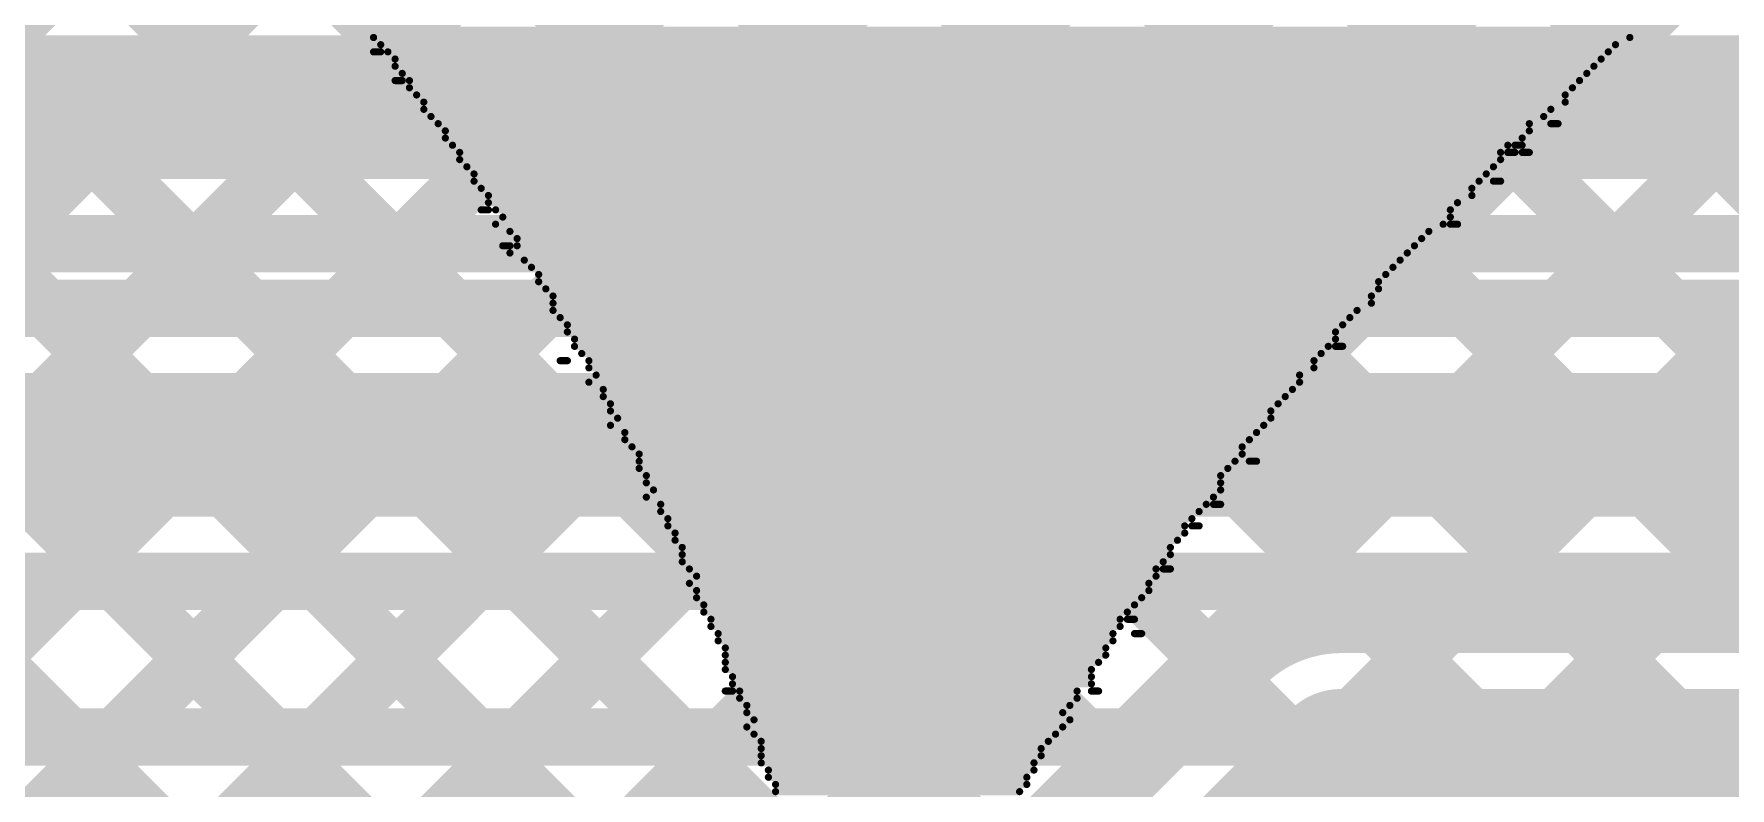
# Model space of a CAD drawing. Header units: millimetres. Extents: x -0.08 to 7.12, y -0.08 to 3.98.
# Drawn here: x 3.5949 to 3.8312, y 2.4042 to 2.5092 of the extents above; entities that cross this region are included whole.
import ezdxf

# ---------------------------------------------------------------- set-up
doc = ezdxf.new("R2010")
doc.units = ezdxf.units.MM
doc.header["$MEASUREMENT"] = 0
for name, color, linetype in [('BottomLayer', 5, 'Continuous'), ('BottomOverlay', 54, 'Continuous'), ('TopLayer', 1, 'Continuous')]:
    doc.layers.add(name, color=color, linetype=linetype)

msp = doc.modelspace()

# ---------------------------------------------------------------- linework, layer by layer
at = {"layer": 'BottomLayer', "const_width": 0.008}
for points in [[(3.41453, 2.59651), (3.59972, 2.41132)], [(3.44282, 2.59651), (3.628, 2.41132)], [(3.4711, 2.59651), (3.65629, 2.41132)], [(3.49315, 2.41132), (3.67834, 2.59651)], [(3.49938, 2.59651), (3.68457, 2.41132)], [(3.52143, 2.41132), (3.70662, 2.59651)], [(3.52767, 2.59651), (3.71286, 2.41132)], [(3.54972, 2.41132), (3.7349, 2.59651)], [(3.55595, 2.59651), (3.74114, 2.41132)], [(3.578, 2.41132), (3.76319, 2.59651)], [(3.58424, 2.59651), (3.76942, 2.41132)], [(3.60629, 2.41132), (3.79147, 2.59651)], [(3.61252, 2.59651), (3.79771, 2.41132)], [(3.63457, 2.41132), (3.81976, 2.59651)], [(3.64081, 2.59651), (3.82599, 2.41132)], [(3.66285, 2.41132), (3.84804, 2.59651)], [(3.66909, 2.59651), (3.85428, 2.41132)], [(3.69114, 2.41132), (3.87633, 2.59651)], [(3.69737, 2.59651), (3.88256, 2.41132)], [(3.71942, 2.41132), (3.90461, 2.59651)], [(3.72566, 2.59651), (3.91085, 2.41132)], [(3.74771, 2.41132), (3.93289, 2.59651)], [(3.77599, 2.41132), (3.96118, 2.59651)], [(3.80428, 2.41132), (3.98946, 2.59651)], [(3.83256, 2.41132), (4.01775, 2.59651)], [(3.45956, 2.41132), (4.59563, 2.41132)]]:
    msp.add_lwpolyline(points, dxfattribs=at)
at = {"layer": 'BottomLayer', "const_width": 0.004}
for points in [[(3.59772, 2.41132, 1), (3.60172, 2.41132, 1)], [(3.60429, 2.41132, 1), (3.60829, 2.41132, 1)], [(3.626, 2.41132, 1), (3.63, 2.41132, 1)], [(3.63257, 2.41132, 1), (3.63657, 2.41132, 1)], [(3.65429, 2.41132, 1), (3.65829, 2.41132, 1)], [(3.66085, 2.41132, 1), (3.66485, 2.41132, 1)], [(3.68257, 2.41132, 1), (3.68657, 2.41132, 1)], [(3.68914, 2.41132, 1), (3.69314, 2.41132, 1)], [(3.71086, 2.41132, 1), (3.71486, 2.41132, 1)], [(3.71742, 2.41132, 1), (3.72142, 2.41132, 1)], [(3.73914, 2.41132, 1), (3.74314, 2.41132, 1)], [(3.74571, 2.41132, 1), (3.74971, 2.41132, 1)], [(3.76742, 2.41132, 1), (3.77142, 2.41132, 1)], [(3.77399, 2.41132, 1), (3.77799, 2.41132, 1)], [(3.79571, 2.41132, 1), (3.79971, 2.41132, 1)], [(3.80228, 2.41132, 1), (3.80628, 2.41132, 1)], [(3.82399, 2.41132, 1), (3.82799, 2.41132, 1)], [(3.83056, 2.41132, 1), (3.83456, 2.41132, 1)]]:
    msp.add_lwpolyline(points, format="xyb", close=True, dxfattribs=at)
at = {"layer": 'BottomOverlay', "const_width": 0.001}
for points in [[(3.64124, 2.50971), (3.81824, 2.50971)], [(3.64224, 2.50871), (3.81724, 2.50871)], [(3.64224, 2.50671), (3.64324, 2.50671)], [(3.64324, 2.50771), (3.81524, 2.50771)], [(3.64424, 2.50671), (3.81424, 2.50671)], [(3.64524, 2.50571), (3.81324, 2.50571)], [(3.64524, 2.50471), (3.81224, 2.50471)], [(3.64524, 2.50271), (3.64624, 2.50271)], [(3.64624, 2.50371), (3.81124, 2.50371)], [(3.64724, 2.50271), (3.81024, 2.50271)], [(3.64724, 2.50171), (3.80924, 2.50171)], [(3.64824, 2.50071), (3.80824, 2.50071)], [(3.64924, 2.49971), (3.80824, 2.49971)], [(3.64924, 2.49871), (3.80624, 2.49871)], [(3.65024, 2.49771), (3.80524, 2.49771)], [(3.65124, 2.49671), (3.80324, 2.49671)], [(3.65224, 2.49571), (3.80324, 2.49571)], [(3.65224, 2.49471), (3.80224, 2.49471)], [(3.80624, 2.49671), (3.80724, 2.49671)], [(3.65324, 2.49371), (3.80024, 2.49371)], [(3.65424, 2.49271), (3.79924, 2.49271)], [(3.80024, 2.49271), (3.80124, 2.49271)], [(3.80124, 2.49371), (3.80224, 2.49371)], [(3.80224, 2.49271), (3.80324, 2.49271)], [(3.65424, 2.49171), (3.79924, 2.49171)], [(3.65524, 2.49071), (3.79824, 2.49071)], [(3.65624, 2.48971), (3.79724, 2.48971)], [(3.65624, 2.48871), (3.79624, 2.48871)], [(3.65724, 2.48771), (3.79524, 2.48771)], [(3.79824, 2.48871), (3.79924, 2.48871)], [(3.65824, 2.48671), (3.79524, 2.48671)], [(3.65824, 2.48571), (3.79324, 2.48571)], [(3.65724, 2.48471), (3.65824, 2.48471)], [(3.65924, 2.48471), (3.79224, 2.48471)], [(3.66024, 2.48371), (3.79224, 2.48371)], [(3.65924, 2.48271), (3.79124, 2.48271)], [(3.66124, 2.48171), (3.78924, 2.48171)], [(3.66224, 2.48071), (3.78824, 2.48071)], [(3.79224, 2.48271), (3.79324, 2.48271)], [(3.66024, 2.47971), (3.66124, 2.47971)], [(3.66124, 2.47871), (3.78624, 2.47871)], [(3.66224, 2.47971), (3.78724, 2.47971)], [(3.66324, 2.47771), (3.78524, 2.47771)], [(3.66424, 2.47671), (3.78424, 2.47671)], [(3.66524, 2.47571), (3.78324, 2.47571)], [(3.66524, 2.47471), (3.78224, 2.47471)], [(3.66624, 2.47371), (3.78224, 2.47371)], [(3.66724, 2.47271), (3.78124, 2.47271)], [(3.66724, 2.47171), (3.78124, 2.47171)], [(3.66724, 2.47071), (3.77924, 2.47071)], [(3.66824, 2.46971), (3.77824, 2.46971)], [(3.66924, 2.46871), (3.77724, 2.46871)], [(3.66924, 2.46771), (3.77624, 2.46771)], [(3.67024, 2.46671), (3.77624, 2.46671)], [(3.67024, 2.46571), (3.77524, 2.46571)], [(3.67124, 2.46471), (3.77424, 2.46471)], [(3.77624, 2.46571), (3.77724, 2.46571)], [(3.66824, 2.46371), (3.66924, 2.46371)], [(3.67224, 2.46371), (3.77324, 2.46371)], [(3.67224, 2.46271), (3.77324, 2.46271)], [(3.67324, 2.46171), (3.77124, 2.46171)], [(3.67224, 2.46071), (3.77124, 2.46071)], [(3.67424, 2.45971), (3.77024, 2.45971)], [(3.67424, 2.45871), (3.76924, 2.45871)], [(3.67524, 2.45771), (3.76824, 2.45771)], [(3.67524, 2.45671), (3.76724, 2.45671)], [(3.67524, 2.45471), (3.76624, 2.45471)], [(3.67624, 2.45571), (3.76724, 2.45571)], [(3.67724, 2.45371), (3.76524, 2.45371)], [(3.67724, 2.45271), (3.76424, 2.45271)], [(3.67824, 2.45171), (3.76324, 2.45171)], [(3.67924, 2.45071), (3.76324, 2.45071)], [(3.67924, 2.44971), (3.76224, 2.44971)], [(3.76424, 2.44971), (3.76524, 2.44971)], [(3.67924, 2.44871), (3.76124, 2.44871)], [(3.68024, 2.44771), (3.76024, 2.44771)], [(3.68024, 2.44671), (3.76024, 2.44671)], [(3.68124, 2.44571), (3.76024, 2.44571)], [(3.68024, 2.44471), (3.75924, 2.44471)], [(3.68224, 2.44371), (3.75824, 2.44371)], [(3.68224, 2.44271), (3.75724, 2.44271)], [(3.75924, 2.44371), (3.76024, 2.44371)], [(3.68324, 2.44171), (3.75624, 2.44171)], [(3.68324, 2.44071), (3.75524, 2.44071)], [(3.75624, 2.44071), (3.75724, 2.44071)], [(3.68424, 2.43971), (3.75524, 2.43971)], [(3.68424, 2.43871), (3.75424, 2.43871)], [(3.68524, 2.43771), (3.75324, 2.43771)], [(3.68524, 2.43671), (3.75324, 2.43671)], [(3.68524, 2.43571), (3.75224, 2.43571)], [(3.68624, 2.43471), (3.75124, 2.43471)], [(3.68724, 2.43371), (3.75124, 2.43371)], [(3.75224, 2.43471), (3.75324, 2.43471)], [(3.68624, 2.43271), (3.75024, 2.43271)], [(3.68724, 2.43171), (3.75024, 2.43171)], [(3.68724, 2.43071), (3.74924, 2.43071)], [(3.68824, 2.42971), (3.74824, 2.42971)], [(3.68824, 2.42871), (3.74724, 2.42871)], [(3.68924, 2.42771), (3.74624, 2.42771)], [(3.68924, 2.42671), (3.74624, 2.42671)], [(3.74724, 2.42771), (3.74824, 2.42771)], [(3.69024, 2.42571), (3.74524, 2.42571)], [(3.69024, 2.42471), (3.74524, 2.42471)], [(3.69124, 2.42371), (3.74424, 2.42371)], [(3.74824, 2.42571), (3.74924, 2.42571)], [(3.69124, 2.42271), (3.74424, 2.42271)], [(3.69124, 2.42171), (3.74324, 2.42171)], [(3.69124, 2.42071), (3.74224, 2.42071)], [(3.69224, 2.41971), (3.74224, 2.41971)], [(3.69124, 2.41771), (3.69224, 2.41771)], [(3.69224, 2.41871), (3.74224, 2.41871)], [(3.69324, 2.41771), (3.74024, 2.41771)], [(3.69324, 2.41671), (3.74024, 2.41671)], [(3.74224, 2.41771), (3.74324, 2.41771)], [(3.69424, 2.41571), (3.73924, 2.41571)], [(3.69424, 2.41471), (3.73824, 2.41471)], [(3.69424, 2.41271), (3.73824, 2.41271)], [(3.69524, 2.41371), (3.73924, 2.41371)], [(3.69524, 2.41171), (3.73724, 2.41171)], [(3.69624, 2.41071), (3.73624, 2.41071)], [(3.69624, 2.40971), (3.73524, 2.40971)], [(3.69624, 2.40871), (3.73524, 2.40871)], [(3.69624, 2.40771), (3.73424, 2.40771)], [(3.69724, 2.40671), (3.73424, 2.40671)], [(3.69724, 2.40571), (3.73324, 2.40571)], [(3.69824, 2.40471), (3.73324, 2.40471)], [(3.69824, 2.40371), (3.73224, 2.40371)]]:
    msp.add_lwpolyline(points, dxfattribs=at)
at = {"layer": 'BottomOverlay', "const_width": 0.0005}
for points in [[(3.64199, 2.50871, 1), (3.64249, 2.50871, 1)], [(3.64199, 2.50671, 1), (3.64249, 2.50671, 1)], [(3.64299, 2.50771, 1), (3.64349, 2.50771, 1)], [(3.64299, 2.50671, 1), (3.64349, 2.50671, 1)], [(3.64399, 2.50671, 1), (3.64449, 2.50671, 1)], [(3.81399, 2.50671, 1), (3.81449, 2.50671, 1)], [(3.81499, 2.50771, 1), (3.81549, 2.50771, 1)], [(3.81699, 2.50871, 1), (3.81749, 2.50871, 1)], [(3.64499, 2.50571, 1), (3.64549, 2.50571, 1)], [(3.64499, 2.50471, 1), (3.64549, 2.50471, 1)], [(3.81199, 2.50471, 1), (3.81249, 2.50471, 1)], [(3.81299, 2.50571, 1), (3.81349, 2.50571, 1)], [(3.64499, 2.50271, 1), (3.64549, 2.50271, 1)], [(3.64599, 2.50371, 1), (3.64649, 2.50371, 1)], [(3.64599, 2.50271, 1), (3.64649, 2.50271, 1)], [(3.64699, 2.50271, 1), (3.64749, 2.50271, 1)], [(3.64699, 2.50171, 1), (3.64749, 2.50171, 1)], [(3.80899, 2.50171, 1), (3.80949, 2.50171, 1)], [(3.80999, 2.50271, 1), (3.81049, 2.50271, 1)], [(3.81099, 2.50371, 1), (3.81149, 2.50371, 1)], [(3.64799, 2.50071, 1), (3.64849, 2.50071, 1)], [(3.64899, 2.49971, 1), (3.64949, 2.49971, 1)], [(3.80799, 2.50071, 1), (3.80849, 2.50071, 1)], [(3.80799, 2.49971, 1), (3.80849, 2.49971, 1)], [(3.64899, 2.49871, 1), (3.64949, 2.49871, 1)], [(3.64999, 2.49771, 1), (3.65049, 2.49771, 1)], [(3.80499, 2.49771, 1), (3.80549, 2.49771, 1)], [(3.80599, 2.49871, 1), (3.80649, 2.49871, 1)], [(3.65099, 2.49671, 1), (3.65149, 2.49671, 1)], [(3.65199, 2.49571, 1), (3.65249, 2.49571, 1)], [(3.65199, 2.49471, 1), (3.65249, 2.49471, 1)], [(3.80199, 2.49471, 1), (3.80249, 2.49471, 1)], [(3.80299, 2.49671, 1), (3.80349, 2.49671, 1)], [(3.80299, 2.49571, 1), (3.80349, 2.49571, 1)], [(3.80599, 2.49671, 1), (3.80649, 2.49671, 1)], [(3.80699, 2.49671, 1), (3.80749, 2.49671, 1)], [(3.65299, 2.49371, 1), (3.65349, 2.49371, 1)], [(3.65399, 2.49271, 1), (3.65449, 2.49271, 1)], [(3.79899, 2.49271, 1), (3.79949, 2.49271, 1)], [(3.79999, 2.49371, 1), (3.80049, 2.49371, 1)], [(3.79999, 2.49271, 1), (3.80049, 2.49271, 1)], [(3.80099, 2.49371, 1), (3.80149, 2.49371, 1)], [(3.80099, 2.49271, 1), (3.80149, 2.49271, 1)], [(3.80199, 2.49371, 1), (3.80249, 2.49371, 1)], [(3.80199, 2.49271, 1), (3.80249, 2.49271, 1)], [(3.80299, 2.49271, 1), (3.80349, 2.49271, 1)], [(3.65399, 2.49171, 1), (3.65449, 2.49171, 1)], [(3.65499, 2.49071, 1), (3.65549, 2.49071, 1)], [(3.79799, 2.49071, 1), (3.79849, 2.49071, 1)], [(3.79899, 2.49171, 1), (3.79949, 2.49171, 1)], [(3.65599, 2.48971, 1), (3.65649, 2.48971, 1)], [(3.65599, 2.48871, 1), (3.65649, 2.48871, 1)], [(3.65699, 2.48771, 1), (3.65749, 2.48771, 1)], [(3.79499, 2.48771, 1), (3.79549, 2.48771, 1)], [(3.79599, 2.48871, 1), (3.79649, 2.48871, 1)], [(3.79699, 2.48971, 1), (3.79749, 2.48971, 1)], [(3.79799, 2.48871, 1), (3.79849, 2.48871, 1)], [(3.79899, 2.48871, 1), (3.79949, 2.48871, 1)], [(3.65799, 2.48671, 1), (3.65849, 2.48671, 1)], [(3.65799, 2.48571, 1), (3.65849, 2.48571, 1)], [(3.79299, 2.48571, 1), (3.79349, 2.48571, 1)], [(3.79499, 2.48671, 1), (3.79549, 2.48671, 1)], [(3.65699, 2.48471, 1), (3.65749, 2.48471, 1)], [(3.65799, 2.48471, 1), (3.65849, 2.48471, 1)], [(3.65899, 2.48471, 1), (3.65949, 2.48471, 1)], [(3.65999, 2.48371, 1), (3.66049, 2.48371, 1)], [(3.79199, 2.48471, 1), (3.79249, 2.48471, 1)], [(3.79199, 2.48371, 1), (3.79249, 2.48371, 1)], [(3.65899, 2.48271, 1), (3.65949, 2.48271, 1)], [(3.66099, 2.48171, 1), (3.66149, 2.48171, 1)], [(3.66199, 2.48071, 1), (3.66249, 2.48071, 1)], [(3.78799, 2.48071, 1), (3.78849, 2.48071, 1)], [(3.78899, 2.48171, 1), (3.78949, 2.48171, 1)], [(3.79099, 2.48271, 1), (3.79149, 2.48271, 1)], [(3.79199, 2.48271, 1), (3.79249, 2.48271, 1)], [(3.79299, 2.48271, 1), (3.79349, 2.48271, 1)], [(3.65999, 2.47971, 1), (3.66049, 2.47971, 1)], [(3.66099, 2.47971, 1), (3.66149, 2.47971, 1)], [(3.66099, 2.47871, 1), (3.66149, 2.47871, 1)], [(3.66199, 2.47971, 1), (3.66249, 2.47971, 1)], [(3.78599, 2.47871, 1), (3.78649, 2.47871, 1)], [(3.78699, 2.47971, 1), (3.78749, 2.47971, 1)], [(3.66299, 2.47771, 1), (3.66349, 2.47771, 1)], [(3.66399, 2.47671, 1), (3.66449, 2.47671, 1)], [(3.66499, 2.47571, 1), (3.66549, 2.47571, 1)], [(3.78299, 2.47571, 1), (3.78349, 2.47571, 1)], [(3.78399, 2.47671, 1), (3.78449, 2.47671, 1)], [(3.78499, 2.47771, 1), (3.78549, 2.47771, 1)], [(3.66499, 2.47471, 1), (3.66549, 2.47471, 1)], [(3.66599, 2.47371, 1), (3.66649, 2.47371, 1)], [(3.78199, 2.47471, 1), (3.78249, 2.47471, 1)], [(3.78199, 2.47371, 1), (3.78249, 2.47371, 1)], [(3.66699, 2.47271, 1), (3.66749, 2.47271, 1)], [(3.66699, 2.47171, 1), (3.66749, 2.47171, 1)], [(3.78099, 2.47271, 1), (3.78149, 2.47271, 1)], [(3.78099, 2.47171, 1), (3.78149, 2.47171, 1)], [(3.66699, 2.47071, 1), (3.66749, 2.47071, 1)], [(3.66799, 2.46971, 1), (3.66849, 2.46971, 1)], [(3.66899, 2.46871, 1), (3.66949, 2.46871, 1)], [(3.77699, 2.46871, 1), (3.77749, 2.46871, 1)], [(3.77799, 2.46971, 1), (3.77849, 2.46971, 1)], [(3.77899, 2.47071, 1), (3.77949, 2.47071, 1)], [(3.66899, 2.46771, 1), (3.66949, 2.46771, 1)], [(3.66999, 2.46671, 1), (3.67049, 2.46671, 1)], [(3.77599, 2.46771, 1), (3.77649, 2.46771, 1)], [(3.77599, 2.46671, 1), (3.77649, 2.46671, 1)], [(3.66999, 2.46571, 1), (3.67049, 2.46571, 1)], [(3.67099, 2.46471, 1), (3.67149, 2.46471, 1)], [(3.77399, 2.46471, 1), (3.77449, 2.46471, 1)], [(3.77499, 2.46571, 1), (3.77549, 2.46571, 1)], [(3.77599, 2.46571, 1), (3.77649, 2.46571, 1)], [(3.77699, 2.46571, 1), (3.77749, 2.46571, 1)], [(3.66799, 2.46371, 1), (3.66849, 2.46371, 1)], [(3.66899, 2.46371, 1), (3.66949, 2.46371, 1)], [(3.67199, 2.46371, 1), (3.67249, 2.46371, 1)], [(3.67199, 2.46271, 1), (3.67249, 2.46271, 1)], [(3.67299, 2.46171, 1), (3.67349, 2.46171, 1)], [(3.77099, 2.46171, 1), (3.77149, 2.46171, 1)], [(3.77299, 2.46371, 1), (3.77349, 2.46371, 1)], [(3.77299, 2.46271, 1), (3.77349, 2.46271, 1)], [(3.67199, 2.46071, 1), (3.67249, 2.46071, 1)], [(3.67399, 2.45971, 1), (3.67449, 2.45971, 1)], [(3.76999, 2.45971, 1), (3.77049, 2.45971, 1)], [(3.77099, 2.46071, 1), (3.77149, 2.46071, 1)], [(3.67399, 2.45871, 1), (3.67449, 2.45871, 1)], [(3.67499, 2.45771, 1), (3.67549, 2.45771, 1)], [(3.76799, 2.45771, 1), (3.76849, 2.45771, 1)], [(3.76899, 2.45871, 1), (3.76949, 2.45871, 1)], [(3.67499, 2.45671, 1), (3.67549, 2.45671, 1)], [(3.67499, 2.45471, 1), (3.67549, 2.45471, 1)], [(3.67599, 2.45571, 1), (3.67649, 2.45571, 1)], [(3.76599, 2.45471, 1), (3.76649, 2.45471, 1)], [(3.76699, 2.45671, 1), (3.76749, 2.45671, 1)], [(3.76699, 2.45571, 1), (3.76749, 2.45571, 1)], [(3.67699, 2.45371, 1), (3.67749, 2.45371, 1)], [(3.67699, 2.45271, 1), (3.67749, 2.45271, 1)], [(3.76399, 2.45271, 1), (3.76449, 2.45271, 1)], [(3.76499, 2.45371, 1), (3.76549, 2.45371, 1)], [(3.67799, 2.45171, 1), (3.67849, 2.45171, 1)], [(3.67899, 2.45071, 1), (3.67949, 2.45071, 1)], [(3.67899, 2.44971, 1), (3.67949, 2.44971, 1)], [(3.76199, 2.44971, 1), (3.76249, 2.44971, 1)], [(3.76299, 2.45171, 1), (3.76349, 2.45171, 1)], [(3.76299, 2.45071, 1), (3.76349, 2.45071, 1)], [(3.76399, 2.44971, 1), (3.76449, 2.44971, 1)], [(3.76499, 2.44971, 1), (3.76549, 2.44971, 1)], [(3.67899, 2.44871, 1), (3.67949, 2.44871, 1)], [(3.67999, 2.44771, 1), (3.68049, 2.44771, 1)], [(3.75999, 2.44771, 1), (3.76049, 2.44771, 1)], [(3.76099, 2.44871, 1), (3.76149, 2.44871, 1)], [(3.67999, 2.44671, 1), (3.68049, 2.44671, 1)], [(3.68099, 2.44571, 1), (3.68149, 2.44571, 1)], [(3.75999, 2.44671, 1), (3.76049, 2.44671, 1)], [(3.75999, 2.44571, 1), (3.76049, 2.44571, 1)], [(3.67999, 2.44471, 1), (3.68049, 2.44471, 1)], [(3.68199, 2.44371, 1), (3.68249, 2.44371, 1)], [(3.68199, 2.44271, 1), (3.68249, 2.44271, 1)], [(3.75699, 2.44271, 1), (3.75749, 2.44271, 1)], [(3.75799, 2.44371, 1), (3.75849, 2.44371, 1)], [(3.75899, 2.44471, 1), (3.75949, 2.44471, 1)], [(3.75899, 2.44371, 1), (3.75949, 2.44371, 1)], [(3.75999, 2.44371, 1), (3.76049, 2.44371, 1)], [(3.68299, 2.44171, 1), (3.68349, 2.44171, 1)], [(3.68299, 2.44071, 1), (3.68349, 2.44071, 1)], [(3.75499, 2.44071, 1), (3.75549, 2.44071, 1)], [(3.75599, 2.44171, 1), (3.75649, 2.44171, 1)], [(3.75599, 2.44071, 1), (3.75649, 2.44071, 1)], [(3.75699, 2.44071, 1), (3.75749, 2.44071, 1)], [(3.68399, 2.43971, 1), (3.68449, 2.43971, 1)], [(3.68399, 2.43871, 1), (3.68449, 2.43871, 1)], [(3.75399, 2.43871, 1), (3.75449, 2.43871, 1)], [(3.75499, 2.43971, 1), (3.75549, 2.43971, 1)], [(3.68499, 2.43771, 1), (3.68549, 2.43771, 1)], [(3.68499, 2.43671, 1), (3.68549, 2.43671, 1)], [(3.68499, 2.43571, 1), (3.68549, 2.43571, 1)], [(3.75199, 2.43571, 1), (3.75249, 2.43571, 1)], [(3.75299, 2.43771, 1), (3.75349, 2.43771, 1)], [(3.75299, 2.43671, 1), (3.75349, 2.43671, 1)], [(3.68599, 2.43471, 1), (3.68649, 2.43471, 1)], [(3.68699, 2.43371, 1), (3.68749, 2.43371, 1)], [(3.75099, 2.43471, 1), (3.75149, 2.43471, 1)], [(3.75099, 2.43371, 1), (3.75149, 2.43371, 1)], [(3.75199, 2.43471, 1), (3.75249, 2.43471, 1)], [(3.75299, 2.43471, 1), (3.75349, 2.43471, 1)], [(3.68599, 2.43271, 1), (3.68649, 2.43271, 1)], [(3.68699, 2.43171, 1), (3.68749, 2.43171, 1)], [(3.74999, 2.43271, 1), (3.75049, 2.43271, 1)], [(3.74999, 2.43171, 1), (3.75049, 2.43171, 1)], [(3.68699, 2.43071, 1), (3.68749, 2.43071, 1)], [(3.68799, 2.42971, 1), (3.68849, 2.42971, 1)], [(3.68799, 2.42871, 1), (3.68849, 2.42871, 1)], [(3.74699, 2.42871, 1), (3.74749, 2.42871, 1)], [(3.74799, 2.42971, 1), (3.74849, 2.42971, 1)], [(3.74899, 2.43071, 1), (3.74949, 2.43071, 1)], [(3.68899, 2.42771, 1), (3.68949, 2.42771, 1)], [(3.68899, 2.42671, 1), (3.68949, 2.42671, 1)], [(3.74599, 2.42771, 1), (3.74649, 2.42771, 1)], [(3.74599, 2.42671, 1), (3.74649, 2.42671, 1)], [(3.74699, 2.42771, 1), (3.74749, 2.42771, 1)], [(3.74799, 2.42771, 1), (3.74849, 2.42771, 1)], [(3.68999, 2.42571, 1), (3.69049, 2.42571, 1)], [(3.68999, 2.42471, 1), (3.69049, 2.42471, 1)], [(3.69099, 2.42371, 1), (3.69149, 2.42371, 1)], [(3.74399, 2.42371, 1), (3.74449, 2.42371, 1)], [(3.74499, 2.42571, 1), (3.74549, 2.42571, 1)], [(3.74499, 2.42471, 1), (3.74549, 2.42471, 1)], [(3.74799, 2.42571, 1), (3.74849, 2.42571, 1)], [(3.74899, 2.42571, 1), (3.74949, 2.42571, 1)], [(3.69099, 2.42271, 1), (3.69149, 2.42271, 1)], [(3.69099, 2.42171, 1), (3.69149, 2.42171, 1)], [(3.74299, 2.42171, 1), (3.74349, 2.42171, 1)], [(3.74399, 2.42271, 1), (3.74449, 2.42271, 1)], [(3.69099, 2.42071, 1), (3.69149, 2.42071, 1)], [(3.69199, 2.41971, 1), (3.69249, 2.41971, 1)], [(3.74199, 2.42071, 1), (3.74249, 2.42071, 1)], [(3.74199, 2.41971, 1), (3.74249, 2.41971, 1)], [(3.69099, 2.41771, 1), (3.69149, 2.41771, 1)], [(3.69199, 2.41871, 1), (3.69249, 2.41871, 1)], [(3.69199, 2.41771, 1), (3.69249, 2.41771, 1)], [(3.69299, 2.41771, 1), (3.69349, 2.41771, 1)], [(3.69299, 2.41671, 1), (3.69349, 2.41671, 1)], [(3.73999, 2.41771, 1), (3.74049, 2.41771, 1)], [(3.73999, 2.41671, 1), (3.74049, 2.41671, 1)], [(3.74199, 2.41871, 1), (3.74249, 2.41871, 1)], [(3.74199, 2.41771, 1), (3.74249, 2.41771, 1)], [(3.74299, 2.41771, 1), (3.74349, 2.41771, 1)], [(3.69399, 2.41571, 1), (3.69449, 2.41571, 1)], [(3.69399, 2.41471, 1), (3.69449, 2.41471, 1)], [(3.73799, 2.41471, 1), (3.73849, 2.41471, 1)], [(3.73899, 2.41571, 1), (3.73949, 2.41571, 1)], [(3.69399, 2.41271, 1), (3.69449, 2.41271, 1)], [(3.69499, 2.41371, 1), (3.69549, 2.41371, 1)], [(3.73799, 2.41271, 1), (3.73849, 2.41271, 1)], [(3.73899, 2.41371, 1), (3.73949, 2.41371, 1)], [(3.69499, 2.41171, 1), (3.69549, 2.41171, 1)], [(3.69599, 2.41071, 1), (3.69649, 2.41071, 1)], [(3.69599, 2.40971, 1), (3.69649, 2.40971, 1)], [(3.73499, 2.40971, 1), (3.73549, 2.40971, 1)], [(3.73599, 2.41071, 1), (3.73649, 2.41071, 1)], [(3.73699, 2.41171, 1), (3.73749, 2.41171, 1)], [(3.69599, 2.40871, 1), (3.69649, 2.40871, 1)], [(3.69599, 2.40771, 1), (3.69649, 2.40771, 1)], [(3.73399, 2.40771, 1), (3.73449, 2.40771, 1)], [(3.73499, 2.40871, 1), (3.73549, 2.40871, 1)], [(3.69699, 2.40671, 1), (3.69749, 2.40671, 1)], [(3.69699, 2.40571, 1), (3.69749, 2.40571, 1)], [(3.73299, 2.40571, 1), (3.73349, 2.40571, 1)], [(3.73399, 2.40671, 1), (3.73449, 2.40671, 1)], [(3.69799, 2.40471, 1), (3.69849, 2.40471, 1)], [(3.69799, 2.40371, 1), (3.69849, 2.40371, 1)], [(3.73199, 2.40371, 1), (3.73249, 2.40371, 1)], [(3.73299, 2.40471, 1), (3.73349, 2.40471, 1)]]:
    msp.add_lwpolyline(points, format="xyb", close=True, dxfattribs=at)
at = {"layer": 'TopLayer'}
for points, const_width in [([(2.588, 2.499), (4.087, 2.499)], 0.02), ([(2.59587, 2.48), (4.087, 2.48)], 0.008), ([(3.58761, 2.48), (3.59661, 2.471)], 0.008), ([(3.6094, 2.471), (3.6184, 2.48)], 0.008), ([(3.61589, 2.48), (3.62489, 2.471)], 0.008), ([(3.63768, 2.471), (3.64668, 2.48)], 0.008), ([(3.64417, 2.48), (3.65317, 2.471)], 0.008), ([(3.66597, 2.471), (3.67497, 2.48)], 0.008), ([(3.67246, 2.48), (3.68146, 2.471)], 0.008), ([(3.69425, 2.471), (3.70325, 2.48)], 0.008), ([(3.70074, 2.48), (3.70974, 2.471)], 0.008), ([(3.72254, 2.471), (3.73154, 2.48)], 0.008), ([(3.72903, 2.48), (3.73803, 2.471)], 0.008), ([(3.75082, 2.471), (3.75982, 2.48)], 0.008), ([(3.75731, 2.48), (3.76631, 2.471)], 0.008), ([(3.7791, 2.471), (3.7881, 2.48)], 0.008), ([(3.7856, 2.48), (3.7946, 2.471)], 0.008), ([(3.80739, 2.471), (3.81639, 2.48)], 0.008), ([(3.81388, 2.48), (3.82288, 2.471)], 0.008), ([(3.185, 2.471), (4.08036, 2.471)], 0.008), ([(3.185, 2.452), (4.08823, 2.452)], 0.02), ([(3.19287, 2.433), (4.08823, 2.433)], 0.008), ([(3.4404, 2.27372), (3.59968, 2.433)], 0.008), ([(3.44852, 2.25356), (3.62797, 2.433)], 0.008), ([(3.46986, 2.24661), (3.65625, 2.433)], 0.008), ([(3.48004, 2.20022), (3.71282, 2.433)], 0.008), ([(3.48601, 2.23447), (3.68454, 2.433)], 0.008), ([(3.48626, 2.14987), (3.76939, 2.433)], 0.008), ([(3.48723, 2.17913), (3.7411, 2.433)], 0.008), ([(3.57804, 2.433), (3.67658, 2.33445)], 0.008), ([(3.60632, 2.433), (3.69073, 2.3486)], 0.008), ([(3.63461, 2.433), (3.70487, 2.36274)], 0.008), ([(3.66289, 2.433), (3.71901, 2.37688)], 0.008), ([(3.69117, 2.433), (3.73315, 2.39102)], 0.008), ([(3.71946, 2.433), (3.74729, 2.40516)], 0.008), ([(3.74774, 2.433), (3.76144, 2.41931)], 0.008), ([(3.77603, 2.433), (3.78203, 2.427)], 0.008), ([(3.79167, 2.427), (3.79767, 2.433)], 0.008), ([(3.80431, 2.433), (3.81031, 2.427)], 0.008), ([(3.81996, 2.427), (3.82596, 2.433)], 0.008), ([(3.8326, 2.433), (3.8386, 2.427)], 0.008), ([(3.777, 2.427), (4.08713, 2.427)], 0.008), ([(3.59859, 2.25646), (3.76354, 2.42141)], 0.008), ([(3.612, 2.243), (3.777, 2.408)], 0.02), ([(3.777, 2.408), (4.095, 2.408)], 0.02)]:
    msp.add_lwpolyline(points, dxfattribs=dict(at, const_width=const_width))
for points, const_width in [([(3.61389, 2.48, 1), (3.61789, 2.48, 1)], 0.004), ([(3.6164, 2.48, 1), (3.6204, 2.48, 1)], 0.004), ([(3.64217, 2.48, 1), (3.64617, 2.48, 1)], 0.004), ([(3.64468, 2.48, 1), (3.64868, 2.48, 1)], 0.004), ([(3.67046, 2.48, 1), (3.67446, 2.48, 1)], 0.004), ([(3.67297, 2.48, 1), (3.67697, 2.48, 1)], 0.004), ([(3.69874, 2.48, 1), (3.70274, 2.48, 1)], 0.004), ([(3.70125, 2.48, 1), (3.70525, 2.48, 1)], 0.004), ([(3.72703, 2.48, 1), (3.73103, 2.48, 1)], 0.004), ([(3.72954, 2.48, 1), (3.73354, 2.48, 1)], 0.004), ([(3.75531, 2.48, 1), (3.75931, 2.48, 1)], 0.004), ([(3.75782, 2.48, 1), (3.76182, 2.48, 1)], 0.004), ([(3.7836, 2.48, 1), (3.7876, 2.48, 1)], 0.004), ([(3.7861, 2.48, 1), (3.7901, 2.48, 1)], 0.004), ([(3.81188, 2.48, 1), (3.81588, 2.48, 1)], 0.004), ([(3.81439, 2.48, 1), (3.81839, 2.48, 1)], 0.004), ([(3.59461, 2.471, 1), (3.59861, 2.471, 1)], 0.004), ([(3.6074, 2.471, 1), (3.6114, 2.471, 1)], 0.004), ([(3.62289, 2.471, 1), (3.62689, 2.471, 1)], 0.004), ([(3.63568, 2.471, 1), (3.63968, 2.471, 1)], 0.004), ([(3.65117, 2.471, 1), (3.65517, 2.471, 1)], 0.004), ([(3.66397, 2.471, 1), (3.66797, 2.471, 1)], 0.004), ([(3.67946, 2.471, 1), (3.68346, 2.471, 1)], 0.004), ([(3.69225, 2.471, 1), (3.69625, 2.471, 1)], 0.004), ([(3.70774, 2.471, 1), (3.71174, 2.471, 1)], 0.004), ([(3.72054, 2.471, 1), (3.72454, 2.471, 1)], 0.004), ([(3.73603, 2.471, 1), (3.74003, 2.471, 1)], 0.004), ([(3.74882, 2.471, 1), (3.75282, 2.471, 1)], 0.004), ([(3.76431, 2.471, 1), (3.76831, 2.471, 1)], 0.004), ([(3.7771, 2.471, 1), (3.7811, 2.471, 1)], 0.004), ([(3.7926, 2.471, 1), (3.7966, 2.471, 1)], 0.004), ([(3.80539, 2.471, 1), (3.80939, 2.471, 1)], 0.004), ([(3.82088, 2.471, 1), (3.82488, 2.471, 1)], 0.004), ([(3.59768, 2.433, 1), (3.60168, 2.433, 1)], 0.004), ([(3.60432, 2.433, 1), (3.60832, 2.433, 1)], 0.004), ([(3.62597, 2.433, 1), (3.62997, 2.433, 1)], 0.004), ([(3.63261, 2.433, 1), (3.63661, 2.433, 1)], 0.004), ([(3.65425, 2.433, 1), (3.65825, 2.433, 1)], 0.004), ([(3.66089, 2.433, 1), (3.66489, 2.433, 1)], 0.004), ([(3.68254, 2.433, 1), (3.68654, 2.433, 1)], 0.004), ([(3.68917, 2.433, 1), (3.69317, 2.433, 1)], 0.004), ([(3.71082, 2.433, 1), (3.71482, 2.433, 1)], 0.004), ([(3.71746, 2.433, 1), (3.72146, 2.433, 1)], 0.004), ([(3.7391, 2.433, 1), (3.7431, 2.433, 1)], 0.004), ([(3.74574, 2.433, 1), (3.74974, 2.433, 1)], 0.004), ([(3.76739, 2.433, 1), (3.77139, 2.433, 1)], 0.004), ([(3.77403, 2.433, 1), (3.77803, 2.433, 1)], 0.004), ([(3.79567, 2.433, 1), (3.79967, 2.433, 1)], 0.004), ([(3.80231, 2.433, 1), (3.80631, 2.433, 1)], 0.004), ([(3.82396, 2.433, 1), (3.82796, 2.433, 1)], 0.004), ([(3.8306, 2.433, 1), (3.8346, 2.433, 1)], 0.004), ([(3.775, 2.427, 1), (3.779, 2.427, 1)], 0.004), ([(3.775, 2.427, 1), (3.779, 2.427, 1)], 0.004), ([(3.775, 2.427, 1), (3.779, 2.427, 1)], 0.004), ([(3.78003, 2.427, 1), (3.78403, 2.427, 1)], 0.004), ([(3.78967, 2.427, 1), (3.79367, 2.427, 1)], 0.004), ([(3.80831, 2.427, 1), (3.81231, 2.427, 1)], 0.004), ([(3.81796, 2.427, 1), (3.82196, 2.427, 1)], 0.004), ([(3.76154, 2.42141, 1), (3.76554, 2.42141, 1)], 0.004), ([(3.76154, 2.42141, 1), (3.76554, 2.42141, 1)], 0.004), ([(3.76157, 2.42143, 1), (3.76557, 2.42143, 1)], 0.004), ([(3.75944, 2.41931, 1), (3.76344, 2.41931, 1)], 0.004), ([(3.772, 2.408, 1), (3.782, 2.408, 1)], 0.01), ([(3.772, 2.408, 1), (3.782, 2.408, 1)], 0.01), ([(3.74529, 2.40516, 1), (3.74929, 2.40516, 1)], 0.004)]:
    msp.add_lwpolyline(points, format="xyb", close=True, dxfattribs=dict(at, const_width=const_width))
at = {"layer": 'TopLayer', "const_width": 0.008}
for points in [[(3.76354, 2.42141, -0.199451), (3.777, 2.427)], [(3.76356, 2.42143, -0.198912), (3.777, 2.427)]]:
    msp.add_lwpolyline(points, format="xyb", dxfattribs=at)

doc.saveas('drawing.dxf')
